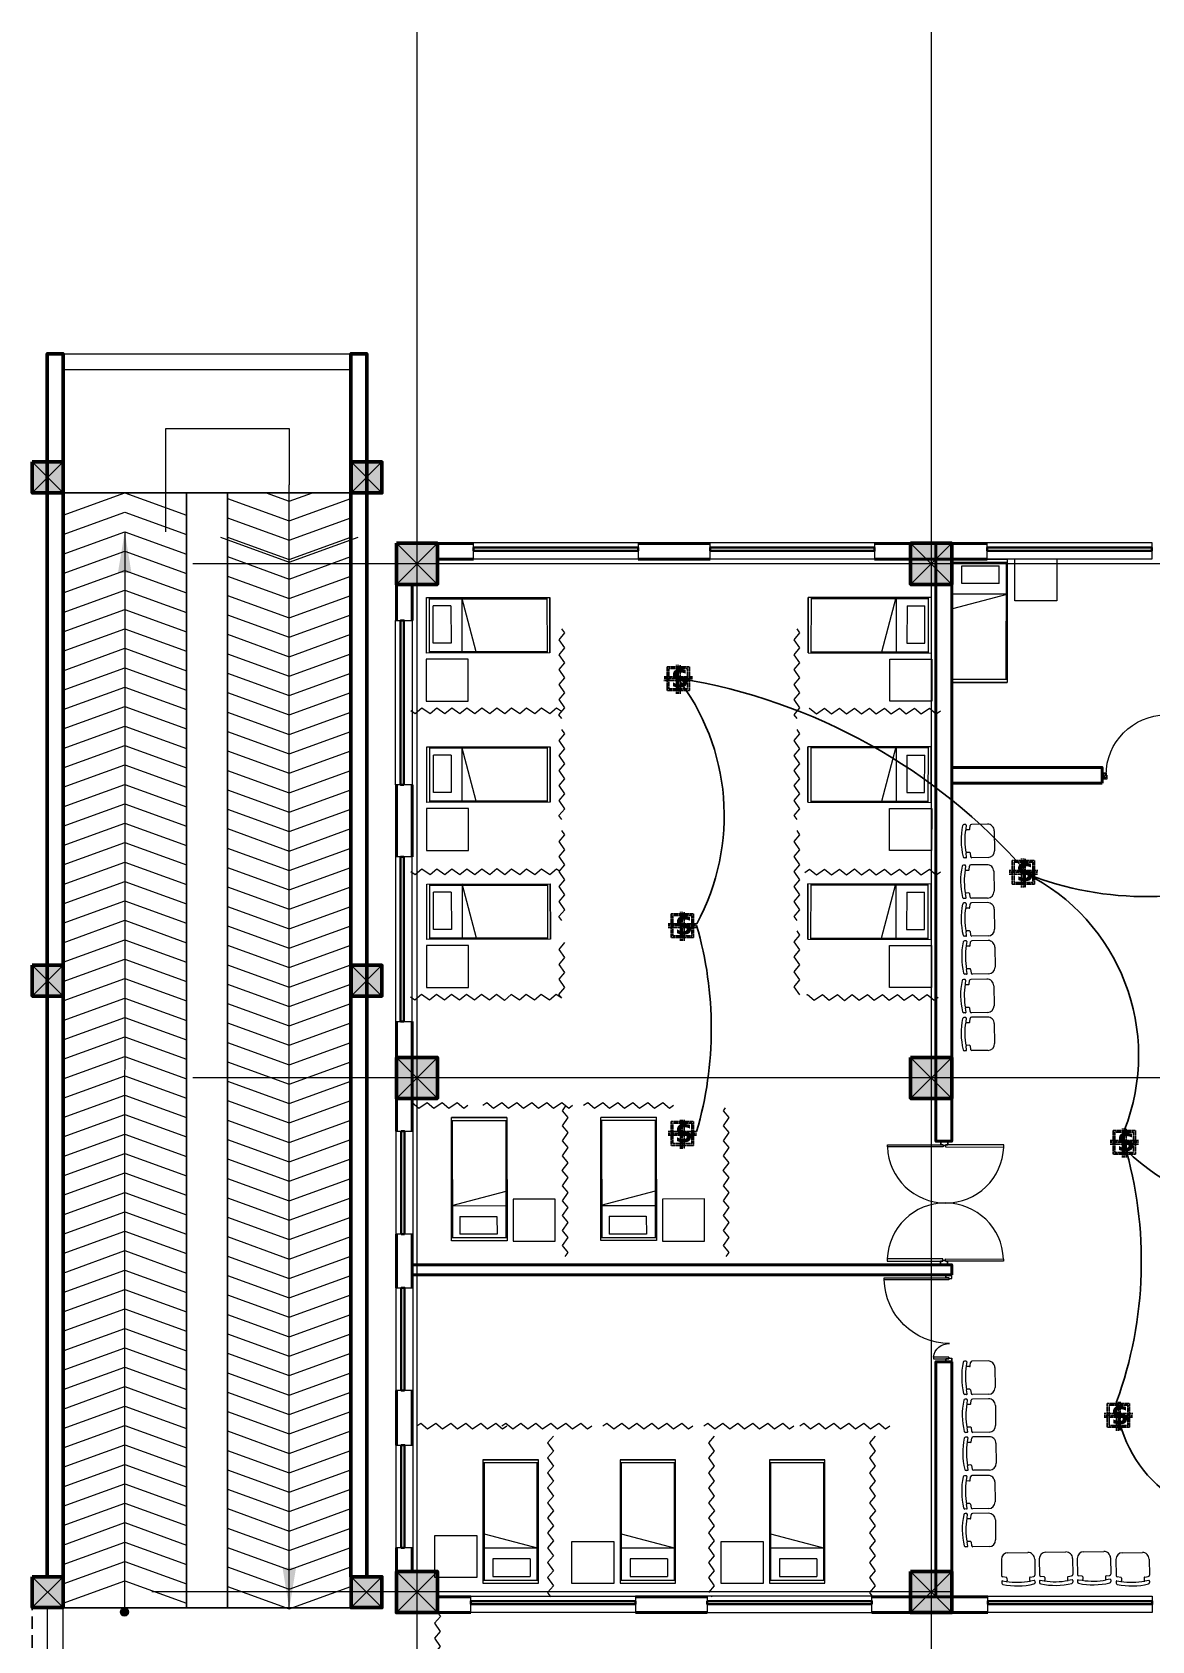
# Model space of a CAD drawing. Header units: millimetres. Extents: x 2399484 to 3337895, y 3598750 to 3969149.
# Drawn here: x 2558058 to 2574388, y 3671304 to 3694774 of the extents above; entities that cross this region are included whole.
import ezdxf

# ---------------------------------------------------------------- set-up
doc = ezdxf.new("R2010")
doc.units = ezdxf.units.MM
doc.header["$MEASUREMENT"] = 0
doc.linetypes.add('CENTER', pattern=[2, 1.25, -0.25, 0.25, -0.25])
doc.linetypes.add('DASHED', pattern=[0.75, 0.5, -0.25])
for name, color, linetype, lineweight in [('centreline', 52, 'CENTER', 5), ('Column-0.5', 14, 'Continuous', 50), ('Dimension- 0.15', 114, 'Continuous', 15), ('door', 41, 'Continuous', 5), ('Door Opening-0.09', 253, 'Continuous', 9), ('Furniture Hospital-0.09', 44, 'Continuous', 9), ('Hatch', 9, 'Continuous', 9), ('hatch-1', 53, 'Continuous', 15), ('hidden lines', 205, 'DASHED', 5), ('Sill Level', 140, 'Continuous', 20), ('stairs', 6, 'Continuous', 25), ('WALL 0.2', 7, 'Continuous', 20), ('wall 0.4', 7, 'Continuous', 40), ('Wall-0.5', 7, 'Continuous', 50), ('WINDOW', 152, 'Continuous', 30), ('Windows Plan', 152, 'Continuous', 35)]:
    doc.layers.add(name, color=color, linetype=linetype, lineweight=lineweight)
doc.layers.add('conduit for speaker', color=100, linetype='Continuous')
doc.layers.add('Speaker', color=200, linetype='CENTER')
doc.styles.add('5P2', font='verdana.ttf', dxfattribs={"height": 500})
doc.styles.get("Standard").update_dxf_attribs({"font": 'arial.ttf'})
doc.linetypes.add('ZIGZAG', pattern='A,0.0001,-0.2,[131,ltypeshp.shx,S=0.2,R=0,X=-0.2,Y=0],-0.4,[131,ltypeshp.shx,S=0.2,R=180,X=0.2,Y=0],-0.2', length=0.8001)
doc.dimstyles.get("Standard").update_dxf_attribs({"dimtxt": 500, "dimasz": 100, "dimexe": 100, "dimexo": 200, "dimgap": 0.09, "dimtad": 0, "dimtoh": 1, "dimdec": 0, "dimzin": 0, "dimdsep": 46, "dimtxsty": 'Standard', "dimblk": 'DOT', "dimcen": 0, "dimclrd": 256, "dimclre": 256, "dimclrt": 256, "dimadec": 0, "dimazin": 0, "dimtfac": 1, "dimtdec": 0, "dimtofl": 0, "dimtmove": 0, "dimatfit": 3, "dimfxl": 1, "dimtolj": 1, "dimtzin": 0, "dimlwd": -1, "dimlwe": -1, "dimarcsym": 1})

# ---------------------------------------------------------------- blocks, each defined once
blk = doc.blocks.new('2ft column')
at = {"layer": 'Hatch', "ltscale": 5}
h = blk.add_hatch(color=256, dxfattribs=at)
h.dxf.hatch_style = 1
h.paths.add_polyline_path([(2207385, 4176559), (2207985, 4176559), (2207985, 4175959), (2207385, 4175959)])
at = {"layer": 'Column-0.5', "ltscale": 5}
blk.add_lwpolyline([(2207385, 4176559), (2207985, 4176559), (2207985, 4175959), (2207385, 4175959)], close=True, dxfattribs=at)
at = {"layer": 'Defpoints', "ltscale": 5}
for points in [[(2207985, 4176559), (2207385, 4175959)], [(2207985, 4175959), (2207385, 4176559)]]:
    blk.add_lwpolyline(points, dxfattribs=at)
blk = doc.blocks.new('_Dot')
at = {"color": 0, "linetype": 'ByBlock', "lineweight": -2}
blk.add_line((-0.5, 0), (-1, 0), dxfattribs=at)
at = {"color": 0, "linetype": 'ByBlock', "lineweight": -3, "const_width": 0.5}
blk.add_lwpolyline([(-0.25, 0, 1), (0.25, 0, 1)], format="xyb", close=True, dxfattribs=at)
blk = doc.blocks.new('d1')
at = {"layer": 'door'}
for p, q in [((2442.75, 10745.72), (2408.32, 10745.72)), ((2442.75, 10746.15), (2408.33, 10746.15)), ((2408.33, 10746.15), (2408.33, 10745.72))]:
    blk.add_line(p, q, dxfattribs=at)
at = {"layer": 'door', "ltscale": 80}
for points in [[(2445, 10779.7), (2445, 10781.99), (2444.56, 10781.99), (2444.56, 10782.43), (2441.8, 10782.43), (2441.8, 10781.99), (2441.36, 10781.99), (2441.36, 10780.14), (2442.75, 10780.14), (2442.75, 10779.7)], [(2445, 10746.15), (2445, 10743.87), (2444.56, 10743.87), (2444.56, 10743.43), (2441.8, 10743.43), (2441.8, 10743.87), (2441.36, 10743.87), (2441.36, 10745.72), (2442.75, 10745.72), (2442.75, 10746.15)]]:
    blk.add_lwpolyline(points, close=True, dxfattribs=at)
at = {"layer": 'Door Opening-0.09', "ltscale": 80}
blk.add_arc((2442.75, 10745.72), 34.42, 90, 179.27403, dxfattribs=at)
at = {"layer": 'hidden lines'}
for centre, radius, start, end in [((2441.64, 10791.37), 9.82, 268.39858, 287.31577), ((2441.38, 10784.76), 4.22, 269.78991, 318.96751), ((2444.33, 10781.34), 2.81, 166.46517, 205.18019), ((2445.01, 10781.68), 2.48, 162.46714, 233.24176), ((2441.57, 10782.05), 3, 308.46813, 358.9527), ((2445.46, 10782.07), 1.81, 168.64751, 255.23191), ((2441.64, 10734.49), 9.82, 72.68423, 91.60142), ((2441.38, 10741.1), 4.22, 41.03249, 90.21009), ((2444.33, 10744.52), 2.81, 154.81981, 193.53483), ((2445.01, 10744.18), 2.48, 126.75824, 197.53286), ((2441.57, 10743.81), 3, 1.0473, 51.53187), ((2445.46, 10743.79), 1.81, 104.76809, 191.35249)]:
    blk.add_arc(centre, radius, start, end, dxfattribs=at)
blk = doc.blocks.new('BED')
at = {"layer": 'Furniture Hospital-0.09'}
for p, q in [((-2.12, 0.475), (-2.12, -0.475)), ((-2.12, -0.475), (-2.12, 0.475)), ((-0.008, 0.475), (-2.12, 0.475)), ((-2.07, 0.475), (-2.07, -0.475)), ((-0.058, 0.455), (-2.07, 0.455)), ((-0.855, -0.455), (-0.61, 0.475)), ((-0.61, 0.475), (-0.61, -0.455)), ((-0.425, 0.336), (-0.426, -0.303)), ((-0.425, 0.336), (-0.121, 0.336)), ((-0.121, -0.303), (-0.121, 0.336)), ((-0.058, -0.475), (-0.058, 0.475)), ((-0.008, -0.475), (-0.008, 0.475)), ((-2.12, -0.475), (-0.008, -0.475)), ((-2.07, -0.455), (-0.058, -0.455)), ((-0.426, -0.303), (-0.121, -0.303))]:
    blk.add_line(p, q, dxfattribs=at)
blk = doc.blocks.new("door 5'")
at = {"layer": 'door', "ltscale": 1000}
for points in [[(2177525, 4317078), (2177525, 4317062), (2177516, 4317062), (2177516, 4317020), (2177473, 4317020), (2177474, 4317105)], [(2177525, 4317062), (2177525, 4317105), (2177474, 4317105), (2177473, 4317020)], [(2177473, 4317020), (2177516, 4317020)], [(2177474, 4317105), (2177516, 4317105)], [(2178697, 4316120), (2178697, 4317060), (2178671, 4317060), (2178671, 4316120), (2178697, 4316120)], [(2178689, 4317076), (2178689, 4317060), (2178697, 4317060), (2178697, 4317018), (2178740, 4317018), (2178740, 4317104)], [(2178689, 4317060), (2178689, 4317104), (2178740, 4317104), (2178740, 4317018)], [(2178740, 4317018), (2178697, 4317018)]]:
    blk.add_lwpolyline(points, dxfattribs=at)
blk.add_lwpolyline([(2177516, 4316839), (2177516, 4317062), (2177543, 4317062), (2177543, 4316839)], close=True, dxfattribs=at)
at = {"layer": 'Door Opening-0.09', "ltscale": 1000}
for centre, radius, start, end in [((2177516, 4317062), 224, 276.6944, 2.344), ((2178697, 4317076), 957, 180.3416, 268.4244)]:
    blk.add_arc(centre, radius, start, end, dxfattribs=at)
at = {"layer": 'WINDOW', "ltscale": 5}
blk.add_line((2177474, 4317104), (2177474, 4317104), dxfattribs=at)
blk = doc.blocks.new('MAIN DOOR')
at = {"layer": 'door', "ltscale": 1000}
for points in [[(2313.47, 188.53), (2347.4, 188.53), (2347.4, 187.28), (2313.47, 187.28)], [(2381.32, 188.53), (2348.88, 188.53), (2348.88, 187.28), (2381.32, 187.28)]]:
    blk.add_lwpolyline(points, close=True, dxfattribs=at)
for points in [[(2346.08, 190.6), (2346.08, 188.53)], [(2348.88, 188.12), (2347.4, 188.12), (2347.4, 188.53), (2346.08, 188.53), (2346.08, 190.6), (2350.2, 190.6)], [(2347.4, 188.12), (2348.88, 188.12), (2348.88, 188.53), (2350.2, 188.53), (2350.2, 190.6), (2346.08, 190.6)], [(2350.2, 190.6), (2350.2, 188.53)], [(2313.41, 120.66), (2347.33, 120.66), (2347.33, 121.91), (2313.41, 121.91), (2313.41, 120.66)], [(2348.82, 121.07), (2347.33, 121.07), (2347.33, 120.66), (2346.01, 120.66), (2346.01, 118.6), (2350.14, 118.6)], [(2347.33, 121.07), (2348.82, 121.07), (2348.82, 120.66), (2350.14, 120.66), (2350.14, 118.6), (2346.01, 118.6)], [(2346.01, 118.6), (2346.01, 120.66)], [(2381.26, 120.66), (2348.82, 120.66), (2348.82, 121.91), (2381.26, 121.91), (2381.26, 120.66)], [(2350.14, 118.6), (2350.14, 120.66)]]:
    blk.add_lwpolyline(points, dxfattribs=at)
at = {"layer": 'Door Opening-0.09', "ltscale": 1000}
for centre, radius, start, end in [((2347.4, 188.53), 33.94, 182.11678, 357.88255), ((2347.33, 120.66), 33.95, 2.11669, 177.88264)]:
    blk.add_arc(centre, radius, start, end, dxfattribs=at)
at = {"layer": 'WINDOW', "ltscale": 5}
blk.add_line((2350.14, 190.6), (2350.14, 190.6), dxfattribs=at)
blk = doc.blocks.new('BCHAIR')
at = {"layer": 'Furniture Hospital-0.09'}
for p, q in [((-0.15, 0), (0.15, 0)), ((-0.25, -0.1), (-0.25, -0.342)), ((0.25, -0.1), (0.25, -0.342)), ((-0.25, -0.431), (-0.25, -0.454)), ((-0.239, -0.421), (-0.181, -0.429)), ((-0.179, -0.369), (-0.232, -0.362)), ((-0.17, -0.379), (-0.17, -0.419)), ((0.17, -0.379), (0.17, -0.419)), ((0.179, -0.369), (0.232, -0.362)), ((0.239, -0.421), (0.181, -0.429)), ((0.25, -0.431), (0.25, -0.454))]:
    blk.add_line(p, q, dxfattribs=at)
for centre, radius, start, end in [((-0.15, -0.1), 0.1, 90, 180), ((0.15, -0.1), 0.1, 360, 90), ((-0.23, -0.342), 0.02, 180, 262.875), ((-0.24, -0.431), 0.01, 82.875, 180), ((-0.23, -0.454), 0.02, 180, 257.4986), ((0, 0.583), 1.083, 257.4986, 282.5014), ((-0.18, -0.419), 0.01, 262.875, 0), ((0, 0.594), 1.039, 259.9886, 280.0345), ((-0.18, -0.379), 0.01, 0, 82.875), ((0.18, -0.379), 0.01, 97.125, 180), ((0.18, -0.419), 0.01, 180, 277.125), ((0.23, -0.342), 0.02, 277.125, 360), ((0.23, -0.454), 0.02, 282.5014, 0), ((0.24, -0.431), 0.01, 0, 97.125)]:
    blk.add_arc(centre, radius, start, end, dxfattribs=at)
blk = doc.blocks.new('w1')
at = {"layer": 'Sill Level'}
blk.add_lwpolyline([(2460641, 3827503), (2460641, 3825103), (2460401, 3825103), (2460401, 3827503)], close=True, dxfattribs=at)
at = {"layer": 'Windows Plan'}
blk.add_lwpolyline([(2460521, 3825103), (2460521, 3827503), (2460473, 3827503), (2460473, 3825103)], close=True, dxfattribs=at)
blk = doc.blocks.new('w2')
at = {"layer": 'Sill Level'}
blk.add_lwpolyline([(2444138, 3818930), (2445638, 3818930), (2445638, 3818690), (2444138, 3818690)], close=True, dxfattribs=at)
at = {"layer": 'Windows Plan'}
blk.add_lwpolyline([(2445638, 3818810), (2444138, 3818810), (2444138, 3818762), (2445638, 3818762)], close=True, dxfattribs=at)
blk = doc.blocks.new('Speaker')
at = {"layer": 'Speaker', "ltscale": 3}
for p, q in [((1442033.3, -1133785.1), (1442033.3, -1133947.9)), ((1442043.3, -1133785.1), (1442043.3, -1133947.9)), ((1442053.3, -1133785.6), (1442053.3, -1133947.9)), ((1441963.2, -1133871.7), (1442122.2, -1133871.7)), ((1441963.9, -1133851.7), (1442123.7, -1133851.7)), ((1441964.3, -1133861.7), (1442123.3, -1133861.7))]:
    blk.add_line(p, q, dxfattribs=at)
for points in [[(1441980.9, -1133794.7), (1442105.8, -1133794.7), (1442105.8, -1133928.6), (1441980.9, -1133928.6)], [(1441990.9, -1133804.7), (1442095.8, -1133804.7), (1442095.8, -1133918.6), (1441990.9, -1133918.6)]]:
    blk.add_lwpolyline(points, close=True, dxfattribs=at)
at = {"layer": 'Speaker', "ltscale": 3, "insert": (1442003.5, -1133810.2), "char_height": 99.941, "width": 119.93, "attachment_point": 1, "style": '5P2'}
blk.add_mtext('{\\fVerdana|b1|i0|c0|p34;S}', dxfattribs=at)
blk = doc.blocks.new('RAMP23')
at = {"layer": 'Dimension- 0.15', "ltscale": 5}
h = blk.add_hatch(dxfattribs=at)
h.set_pattern_fill('ANSI31', color=256, scale=25.555556, angle=90)
h.set_pattern_definition([(135, (1623697.9227, 1877740.101), (-2.258813329, -2.258813329), [])])
h.paths.add_polyline_path([(2418321, 3996255), (2418380, 3996255), (2418380, 3996196, -0.414214)])
h.paths.add_polyline_path([(2418321, 3996255, -0.414214), (2418380, 3996314), (2418380, 3996255)])
h.paths.add_polyline_path([(2418380, 3996255), (2418380, 3996314, -0.414214), (2418439, 3996255)])
h.paths.add_polyline_path([(2418380, 3996196), (2418380, 3996255), (2418439, 3996255, -0.414214)])
blk.add_lwpolyline([(2418984, 4012016), (2418984, 4013523), (2420784, 4013523), (2420784, 4012700)], dxfattribs=at)
blk.add_circle((2418380, 3996255), 59.1, dxfattribs=at)
at = {"layer": 'hatch-1', "color": 4, "lineweight": 0, "ltscale": 5}
for points in [[(2417484, 4012256), (2418384, 4012583), (2419284, 4012256)], [(2420447, 4012583), (2420784, 4012460), (2421122, 4012583)], [(2419884, 4012503), (2420784, 4012177), (2421684, 4012503)], [(2417484, 4011973), (2418384, 4012299), (2419284, 4011973)], [(2419884, 4012220), (2420784, 4011893), (2421684, 4012220)], [(2417484, 4011689), (2418384, 4012016), (2419284, 4011689)], [(2419782, 4011938), (2420784, 4011574), (2421787, 4011938)], [(2419884, 4011936), (2420784, 4011610), (2421684, 4011936)], [(2417484, 4011406), (2418384, 4011732), (2419284, 4011406)], [(2419884, 4011653), (2420784, 4011326), (2421684, 4011653)], [(2417484, 4011122), (2418384, 4011449), (2419284, 4011122)], [(2417484, 4010839), (2418384, 4011165), (2419284, 4010839)], [(2419884, 4011369), (2420784, 4011043), (2421684, 4011369)], [(2419884, 4011086), (2420784, 4010759), (2421684, 4011086)], [(2417484, 4010555), (2418384, 4010882), (2419284, 4010555)], [(2419884, 4010802), (2420784, 4010476), (2421684, 4010802)], [(2417484, 4010272), (2418384, 4010598), (2419284, 4010272)], [(2419884, 4010519), (2420784, 4010192), (2421684, 4010519)], [(2417484, 4009988), (2418384, 4010315), (2419284, 4009988)], [(2419884, 4010235), (2420784, 4009909), (2421684, 4010235)], [(2417484, 4009705), (2418384, 4010031), (2419284, 4009705)], [(2417484, 4009421), (2418384, 4009748), (2419284, 4009421)], [(2419884, 4009952), (2420784, 4009625), (2421684, 4009952)], [(2419884, 4009668), (2420784, 4009342), (2421684, 4009668)], [(2417484, 4009138), (2418384, 4009464), (2419284, 4009138)], [(2419884, 4009385), (2420784, 4009058), (2421684, 4009385)], [(2417484, 4008854), (2418384, 4009181), (2419284, 4008854)], [(2419884, 4009101), (2420784, 4008775), (2421684, 4009101)], [(2417484, 4008571), (2418384, 4008897), (2419284, 4008571)], [(2419884, 4008818), (2420784, 4008491), (2421684, 4008818)], [(2417484, 4008287), (2418384, 4008614), (2419284, 4008287)], [(2419884, 4008534), (2420784, 4008208), (2421684, 4008534)], [(2417484, 4008004), (2418384, 4008330), (2419284, 4008004)], [(2419884, 4008251), (2420784, 4007924), (2421684, 4008251)], [(2417484, 4007721), (2418384, 4008047), (2419284, 4007721)], [(2419884, 4007967), (2420784, 4007641), (2421684, 4007967)], [(2417484, 4007437), (2418384, 4007763), (2419284, 4007437)], [(2419884, 4007684), (2420784, 4007357), (2421684, 4007684)], [(2417484, 4007154), (2418384, 4007480), (2419284, 4007154)], [(2419884, 4007400), (2420784, 4007074), (2421684, 4007400)], [(2417484, 4006870), (2418384, 4007196), (2419284, 4006870)], [(2419884, 4007117), (2420784, 4006791), (2421684, 4007117)], [(2417484, 4006587), (2418384, 4006913), (2419284, 4006587)], [(2419884, 4006833), (2420784, 4006507), (2421684, 4006833)], [(2417484, 4006303), (2418384, 4006629), (2419284, 4006303)], [(2419884, 4006550), (2420784, 4006224), (2421684, 4006550)], [(2417484, 4006020), (2418384, 4006346), (2419284, 4006020)], [(2419884, 4006266), (2420784, 4005940), (2421684, 4006266)], [(2417484, 4005736), (2418384, 4006062), (2419284, 4005736)], [(2417484, 4005453), (2418384, 4005779), (2419284, 4005453)], [(2419884, 4005983), (2420784, 4005657), (2421684, 4005983)], [(2419884, 4005699), (2420784, 4005373), (2421684, 4005699)], [(2417484, 4005169), (2418384, 4005495), (2419284, 4005169)], [(2419884, 4005416), (2420784, 4005090), (2421684, 4005416)], [(2417484, 4004886), (2418384, 4005212), (2419284, 4004886)], [(2419884, 4005132), (2420784, 4004806), (2421684, 4005132)], [(2417484, 4004602), (2418384, 4004928), (2419284, 4004602)], [(2419884, 4004849), (2420784, 4004523), (2421684, 4004849)], [(2417484, 4004319), (2418384, 4004645), (2419284, 4004319)], [(2417484, 4004035), (2418384, 4004361), (2419284, 4004035)], [(2419884, 4004565), (2420784, 4004239), (2421684, 4004565)], [(2419884, 4004282), (2420784, 4003956), (2421684, 4004282)], [(2417484, 4003752), (2418384, 4004078), (2419284, 4003752)], [(2417484, 4003752), (2418384, 4004078), (2419284, 4003752)], [(2419884, 4003998), (2420784, 4003672), (2421684, 4003998)], [(2417484, 4003468), (2418384, 4003794), (2419284, 4003468)], [(2419884, 4003715), (2420784, 4003389), (2421684, 4003715)], [(2417484, 4003185), (2418384, 4003511), (2419284, 4003185)], [(2419884, 4003431), (2420784, 4003105), (2421684, 4003431)], [(2417484, 4002901), (2418384, 4003228), (2419284, 4002901)], [(2417484, 4002618), (2418384, 4002944), (2419284, 4002618)], [(2419884, 4003148), (2420784, 4002822), (2421684, 4003148)], [(2419884, 4002864), (2420784, 4002538), (2421684, 4002864)], [(2417484, 4002334), (2418384, 4002661), (2419284, 4002334)], [(2419884, 4002581), (2420784, 4002255), (2421684, 4002581)], [(2417484, 4002051), (2418384, 4002377), (2419284, 4002051)], [(2419884, 4002298), (2420784, 4001971), (2421684, 4002298)], [(2417484, 4001767), (2418384, 4002094), (2419284, 4001767)], [(2419884, 4002014), (2420784, 4001688), (2421684, 4002014)], [(2417484, 4001484), (2418384, 4001810), (2419284, 4001484)], [(2419884, 4001731), (2420784, 4001404), (2421684, 4001731)], [(2417484, 4001200), (2418384, 4001527), (2419284, 4001200)], [(2419884, 4001447), (2420784, 4001121), (2421684, 4001447)], [(2417484, 4000917), (2418384, 4001243), (2419284, 4000917)], [(2419884, 4001164), (2420784, 4000837), (2421684, 4001164)], [(2417484, 4000633), (2418384, 4000960), (2419284, 4000633)], [(2419884, 4000880), (2420784, 4000554), (2421684, 4000880)], [(2417484, 4000350), (2418384, 4000676), (2419284, 4000350)], [(2419884, 4000597), (2420784, 4000270), (2421684, 4000597)], [(2417484, 4000066), (2418384, 4000393), (2419284, 4000066)], [(2419884, 4000313), (2420784, 3999987), (2421684, 4000313)], [(2417484, 3999783), (2418384, 4000109), (2419284, 3999783)], [(2419884, 4000030), (2420784, 3999703), (2421684, 4000030)], [(2417484, 3999499), (2418384, 3999826), (2419284, 3999499)], [(2419884, 3999746), (2420784, 3999420), (2421684, 3999746)], [(2417484, 3999216), (2418384, 3999542), (2419284, 3999216)], [(2419884, 3999463), (2420784, 3999136), (2421684, 3999463)], [(2417484, 3998932), (2418384, 3999259), (2419284, 3998932)], [(2417484, 3998649), (2418384, 3998975), (2419284, 3998649)], [(2419884, 3999179), (2420784, 3998853), (2421684, 3999179)], [(2419884, 3998896), (2420784, 3998569), (2421684, 3998896)], [(2417484, 3998365), (2418384, 3998692), (2419284, 3998365)], [(2419884, 3998612), (2420784, 3998286), (2421684, 3998612)], [(2417484, 3998082), (2418384, 3998408), (2419284, 3998082)], [(2419884, 3998329), (2420784, 3998002), (2421684, 3998329)], [(2417484, 3997798), (2418384, 3998125), (2419284, 3997798)], [(2419884, 3998045), (2420784, 3997719), (2421684, 3998045)], [(2417484, 3997515), (2418384, 3997841), (2419284, 3997515)], [(2417484, 3997231), (2418384, 3997558), (2419284, 3997231)], [(2419884, 3997762), (2420784, 3997435), (2421684, 3997762)], [(2419884, 3997478), (2420784, 3997152), (2421684, 3997478)], [(2417484, 3996948), (2418384, 3997274), (2419284, 3996948)], [(2419884, 3997195), (2420784, 3996868), (2421684, 3997195)], [(2417484, 3996664), (2418384, 3996991), (2419284, 3996664)], [(2419884, 3996911), (2420784, 3996585), (2421684, 3996911)], [(2417484, 3996381), (2418384, 3996707), (2419284, 3996381)], [(2417484, 3996381), (2418384, 3996707), (2419284, 3996381)], [(2419884, 3996628), (2420784, 3996301), (2421684, 3996628)]]:
    blk.add_lwpolyline(points, dxfattribs=at)
at = {"layer": 'stairs', "ltscale": 5}
for points in [[(2417484, 4012583), (2421684, 4012583)], [(2419284, 3996313), (2419284, 4012583)], [(2419884, 3996313), (2419884, 4012583)], [(2417484, 3996313), (2421684, 3996313)]]:
    blk.add_lwpolyline(points, dxfattribs=at)
at = {"layer": 'WALL 0.2', "ltscale": 5}
for points in [[(2417484, 4014613), (2421684, 4014613)], [(2417484, 4014383), (2421684, 4014383)]]:
    blk.add_lwpolyline(points, dxfattribs=at)
at = {"layer": 'Wall-0.5', "ltscale": 5}
for points in [[(2417254, 3996768), (2417484, 3996768), (2417484, 4014613), (2417254, 4014613)], [(2421684, 3996768), (2421914, 3996768), (2421914, 4014613), (2421684, 4014613)]]:
    blk.add_lwpolyline(points, close=True, dxfattribs=at)
at = {"layer": 'Hatch', "xscale": 0.75, "yscale": 0.75, "zscale": 0.75}
for p in [(761496, 880614), (766146, 880614), (761496, 873271), (766146, 873271), (761496, 864349), (766146, 864349)]:
    blk.add_blockref('2ft column', p, dxfattribs=at)
at = {"layer": 'Dimension- 0.15', "ltscale": 5}
for points, override in [([(2420784, 3996301), (2420784, 4012700)], {"dimasz": 600, "dimfxl": 500, "dimfxlon": 1}), ([(2418384, 4012016), (2418380, 3996313)], {"dimasz": 600, "dimgap": 0.09, "dimtad": 0, "dimfxl": 500, "dimfxlon": 1})]:
    blk.add_leader(points, dimstyle='Standard', override=override, dxfattribs=at)

msp = doc.modelspace()

# ---------------------------------------------------------------- linework, layer by layer
at = {"layer": 'centreline', "ltscale": 5}
for p, q in [((2563668.8, 3694774.4), (2563668.8, 3663428.6)), ((2563668.8, 3694774.4), (2563668.8, 3663428.6)), ((2571168.8, 3694774.4), (2571168.8, 3663428.6)), ((2571168.8, 3694774.4), (2571168.8, 3663428.6)), ((2604746, 3687016.3), (2560402.6, 3687016.3)), ((2604746, 3687016.3), (2560402.6, 3687016.3)), ((2604746, 3679516.3), (2560402.6, 3679516.3)), ((2604746, 3679516.3), (2560402.6, 3679516.3)), ((2565583, 3672016.3), (2559802.6, 3672016.3)), ((2570278.9, 3672016.3), (2559802.6, 3672016.3)), ((2565583, 3672016.3), (2560402.6, 3672016.3)), ((2565583, 3672016.3), (2560402.6, 3672016.3)), ((2571468.8, 3672016.3), (2570278.9, 3672016.3)), ((2571468.8, 3672016.3), (2570278.9, 3672016.3)), ((2571468.8, 3672016.3), (2570278.9, 3672016.3)), ((2571468.8, 3672016.3), (2570278.9, 3672016.3))]:
    msp.add_line(p, q, dxfattribs=at)
at = {"layer": 'conduit for speaker', "ltscale": 5}
for centre, radius, start, end in [((2564854.1, 3683342.3), 3297, 331.41252, 37.92183), ((2566142.8, 3676965.2), 8487.7, 41.08191, 80.75177), ((2571226.8, 3679843), 2967.4, 338.42162, 63.72036), ((2574317.6, 3686983.4), 4821.8, 248.70414, 292.13094), ((2562567.7, 3680235.8), 5395, 343.82488, 16.17512), ((2568232.3, 3676841.9), 6002.6, 340.02951, 16.54821), ((2576248.4, 3680794.4), 3231.6, 226.21218, 265.28849), ((2575724.9, 3674957.2), 1866.3, 192.07914, 286.2469)]:
    msp.add_arc(centre, radius, start, end, dxfattribs=at)
at = {"layer": 'Furniture Hospital-0.09'}
for points in [[(2572388.6, 3687091.7), (2573002, 3687091.7), (2573002, 3686478.4), (2572388.6, 3686478.4)], [(2564418.1, 3685013.3), (2564417.3, 3685626.7), (2563804, 3685625.9), (2563804.8, 3685012.6)], [(2570565.4, 3685013.3), (2570566.1, 3685626.7), (2571179.5, 3685625.9), (2571178.7, 3685012.6)], [(2564420.8, 3682835.3), (2564420.1, 3683448.7), (2563806.7, 3683447.9), (2563807.5, 3682834.6)], [(2570562.6, 3682835.3), (2570563.4, 3683448.7), (2571176.7, 3683447.9), (2571176, 3682834.6)], [(2564423.3, 3680835.3), (2564422.6, 3681448.7), (2563809.2, 3681447.9), (2563810, 3680834.6)], [(2570560.1, 3680835.3), (2570560.9, 3681448.7), (2571174.2, 3681447.9), (2571173.4, 3680834.6)], [(2565685.1, 3677747.8), (2565071.8, 3677747.1), (2565072.5, 3677133.7), (2565685.9, 3677134.5)], [(2567863.1, 3677750.6), (2567249.8, 3677749.8), (2567250.5, 3677136.5), (2567863.9, 3677137.2)], [(2563929.7, 3672840.4), (2564543, 3672840.4), (2564543, 3672227), (2563929.7, 3672227)], [(2565929.7, 3672751.5), (2566543, 3672751.5), (2566543, 3672138.2), (2565929.7, 3672138.2)], [(2568107.7, 3672751.5), (2568721, 3672751.5), (2568721, 3672138.2), (2568107.7, 3672138.2)]]:
    msp.add_lwpolyline(points, close=True, dxfattribs=at)
at = {"layer": 'stairs', "linetype": 'DASHED', "ltscale": 366}
msp.add_lwpolyline([(2602218.8, 3660716.3), (2602218.8, 3659816.3), (2594107.5, 3659816.3), (2593207.5, 3659816.3), (2593207.5, 3668457.1), (2558057.6, 3668457.1), (2558057.6, 3671787.9)], dxfattribs=at)
at = {"layer": 'WALL 0.2', "ltscale": 5}
for p, q in [((2558274, 3671793), (2558274, 3668851.4)), ((2558504, 3671793), (2558504, 3668851.4))]:
    msp.add_line(p, q, dxfattribs=at)
at = {"layer": 'wall 0.4', "ltscale": 5}
for p, q in [((2563968.8, 3687316.3), (2564493.8, 3687316.3)), ((2566893.8, 3687316.3), (2567943.8, 3687316.3)), ((2570343.8, 3687316.3), (2571987.6, 3687316.3)), ((2563968.8, 3687086.3), (2564493.8, 3687086.3)), ((2566893.8, 3687086.3), (2567943.8, 3687086.3)), ((2570343.8, 3687086.3), (2571987.6, 3687086.3)), ((2563368.8, 3686716.3), (2563368.8, 3686191.3)), ((2563368.8, 3686716.3), (2563368.8, 3686191.3)), ((2563598.8, 3686716.3), (2563598.8, 3686191.3)), ((2563598.8, 3686716.3), (2563598.8, 3686191.3)), ((2563368.8, 3683791.3), (2563368.8, 3682741.3)), ((2563368.8, 3683791.3), (2563368.8, 3682741.3)), ((2563598.8, 3683791.3), (2563598.8, 3682741.3)), ((2563598.8, 3683791.3), (2563598.8, 3682741.3)), ((2573662.2, 3683816.3), (2571468.8, 3683816.3)), ((2563368.8, 3680341.3), (2563368.8, 3678882.2)), ((2563368.8, 3680341.3), (2563368.8, 3678738.5)), ((2563598.8, 3680341.3), (2563598.8, 3678882.2)), ((2563598.8, 3680341.3), (2563598.8, 3678738.5)), ((2563368.8, 3677238.5), (2563368.8, 3676455.2)), ((2563598.8, 3677238.5), (2563598.8, 3676455.2)), ((2563368.8, 3674955.2), (2563368.8, 3674160.7)), ((2563598.8, 3674955.2), (2563598.8, 3674160.7)), ((2563368.8, 3672660.7), (2563368.8, 3672316.3)), ((2563598.8, 3672660.7), (2563598.8, 3672316.3)), ((2563968.8, 3671946.3), (2564454.7, 3671946.3)), ((2566854.7, 3671946.3), (2567904.7, 3671946.3)), ((2570304.7, 3671946.3), (2571993.8, 3671946.3)), ((2563968.8, 3671716.3), (2564454.7, 3671716.3)), ((2566854.7, 3671716.3), (2567904.7, 3671716.3)), ((2570304.7, 3671716.3), (2571993.8, 3671716.3))]:
    msp.add_line(p, q, dxfattribs=at)
for points in [[(2571468.8, 3687016.3), (2571468.8, 3678591.8), (2571238.8, 3678591.8), (2571238.8, 3687316.3)], [(2573662.2, 3683816), (2573662.2, 3684046.3), (2571468.8, 3684046.3)], [(2563585.5, 3676791.8), (2571468.8, 3676791.8), (2571468.8, 3676641.8)], [(2563585.5, 3676641.8), (2571468.8, 3676641.8)], [(2571238.8, 3671946.3), (2571238.8, 3675375.3), (2571471.8, 3675375.3)], [(2571468.8, 3675375.3), (2571468.8, 3671946.3)]]:
    msp.add_lwpolyline(points, dxfattribs=at)
at = {"layer": 'WINDOW', "linetype": 'ZIGZAG', "lineweight": 20, "ltscale": 0.5}
for points in [[(2565783.2, 3684760.1), (2565740.8, 3684815.9), (2565825.8, 3684916.9), (2565742.8, 3685036.7), (2565825.8, 3685135.3), (2565742.8, 3685255.1), (2565825.8, 3685353.7), (2565742.8, 3685473.5), (2565825.8, 3685572.1), (2565742.8, 3685691.9), (2565825.8, 3685790.5), (2565742.8, 3685910.3), (2565825.8, 3686008.9), (2565783.2, 3686070.4)], [(2569213, 3684760.1), (2569170.6, 3684815.9), (2569255.6, 3684916.9), (2569172.7, 3685036.7), (2569255.6, 3685135.3), (2569172.7, 3685255.1), (2569255.6, 3685353.7), (2569172.7, 3685473.5), (2569255.6, 3685572.1), (2569172.7, 3685691.9), (2569255.6, 3685790.5), (2569172.7, 3685910.3), (2569255.6, 3686008.9), (2569213, 3686070.4)], [(2565778.7, 3684861.1), (2565705.8, 3684911.6), (2565607.2, 3684828.6), (2565487.4, 3684911.6), (2565388.8, 3684828.6), (2565269, 3684911.6), (2565170.4, 3684828.6), (2565050.6, 3684911.6), (2564949.5, 3684826.5), (2564834.7, 3684913.6), (2564733.7, 3684828.6), (2564613.9, 3684911.6), (2564515.3, 3684828.6), (2564395.5, 3684911.6), (2564296.9, 3684828.6), (2564177.1, 3684911.6), (2564078.5, 3684828.6), (2563958.7, 3684911.6), (2563860.1, 3684828.6), (2563740.3, 3684911.6), (2563641.8, 3684828.6), (2563580.3, 3684871.2)], [(2569388.8, 3684905.8), (2569397.2, 3684911.6), (2569495.8, 3684828.6), (2569615.6, 3684911.6), (2569714.2, 3684828.6), (2569834, 3684911.6), (2569935.1, 3684826.5), (2570049.9, 3684913.6), (2570150.9, 3684828.6), (2570270.7, 3684911.6), (2570369.3, 3684828.6), (2570489.1, 3684911.6), (2570587.7, 3684828.6), (2570707.5, 3684911.6), (2570806.1, 3684828.6), (2570925.9, 3684911.6), (2571024.5, 3684828.6), (2571144.3, 3684911.6), (2571242.9, 3684828.6), (2571304.4, 3684871.2)], [(2565783.2, 3683287.6), (2565740.8, 3683343.4), (2565825.8, 3683444.4), (2565742.8, 3683564.2), (2565825.8, 3683662.8), (2565742.8, 3683782.6), (2565825.8, 3683881.2), (2565742.8, 3684001), (2565825.8, 3684099.6), (2565742.8, 3684219.4), (2565825.8, 3684318), (2565742.8, 3684437.8), (2565825.8, 3684536.4), (2565783.2, 3684597.9)], [(2569213, 3683287.6), (2569170.6, 3683343.4), (2569255.6, 3683444.4), (2569172.7, 3683564.2), (2569255.6, 3683662.8), (2569172.7, 3683782.6), (2569255.6, 3683881.2), (2569172.7, 3684001), (2569255.6, 3684099.6), (2569172.7, 3684219.4), (2569255.6, 3684318), (2569172.7, 3684437.8), (2569255.6, 3684536.4), (2569213, 3684597.9)], [(2565783.2, 3681814.1), (2565740.8, 3681869.9), (2565825.8, 3681970.9), (2565742.8, 3682090.7), (2565825.8, 3682189.3), (2565742.8, 3682309.1), (2565825.8, 3682407.7), (2565742.8, 3682527.5), (2565825.8, 3682626.1), (2565742.8, 3682745.9), (2565825.8, 3682844.5), (2565742.8, 3682964.3), (2565825.8, 3683062.9), (2565783.2, 3683124.4)], [(2569213, 3681814.1), (2569170.6, 3681869.9), (2569255.6, 3681970.9), (2569172.7, 3682090.7), (2569255.6, 3682189.3), (2569172.7, 3682309.1), (2569255.6, 3682407.7), (2569172.7, 3682527.5), (2569255.6, 3682626.1), (2569172.7, 3682745.9), (2569255.6, 3682844.5), (2569172.7, 3682964.3), (2569255.6, 3683062.9), (2569213, 3683124.4)], [(2565748.4, 3682534.1), (2565705.8, 3682563.6), (2565607.2, 3682480.7), (2565487.4, 3682563.6), (2565388.8, 3682480.7), (2565269, 3682563.6), (2565170.4, 3682480.7), (2565050.6, 3682563.6), (2564949.5, 3682478.5), (2564834.7, 3682565.7), (2564733.7, 3682480.7), (2564613.9, 3682563.6), (2564515.3, 3682480.7), (2564395.5, 3682563.6), (2564296.9, 3682480.7), (2564177.1, 3682563.6), (2564078.5, 3682480.7), (2563958.7, 3682563.6), (2563860.1, 3682480.7), (2563740.3, 3682563.6), (2563641.8, 3682480.7), (2563580.3, 3682523.2)], [(2569324.9, 3682513.6), (2569397.2, 3682563.6), (2569495.8, 3682480.7), (2569615.6, 3682563.6), (2569714.2, 3682480.7), (2569834, 3682563.6), (2569935.1, 3682478.5), (2570049.9, 3682565.7), (2570150.9, 3682480.7), (2570270.7, 3682563.6), (2570369.3, 3682480.7), (2570489.1, 3682563.6), (2570587.7, 3682480.7), (2570707.5, 3682563.6), (2570806.1, 3682480.7), (2570925.9, 3682563.6), (2571024.5, 3682480.7), (2571144.3, 3682563.6), (2571242.9, 3682480.7), (2571304.4, 3682523.2)], [(2569255.6, 3680728), (2569172.7, 3680847.8), (2569255.6, 3680946.4), (2569172.7, 3681066.2), (2569255.6, 3681164.8), (2569172.7, 3681284.6), (2569255.6, 3681383.1), (2569172.7, 3681503), (2569255.6, 3681601.5), (2569213, 3681663)], [(2565783.2, 3680678.7), (2565740.8, 3680734.6), (2565825.8, 3680835.6), (2565742.8, 3680955.4), (2565825.8, 3681054), (2565742.8, 3681173.8), (2565825.8, 3681272.3), (2565742.8, 3681392.2), (2565825.8, 3681490.7)], [(2565773.5, 3680683.1), (2565700.5, 3680733.6), (2565602, 3680650.6), (2565482.2, 3680733.6), (2565383.6, 3680650.6), (2565263.8, 3680733.6), (2565165.2, 3680650.6), (2565045.4, 3680733.6), (2564944.3, 3680648.5), (2564829.4, 3680735.6), (2564728.4, 3680650.6), (2564608.6, 3680733.6), (2564510, 3680650.6), (2564390.2, 3680733.6), (2564291.7, 3680650.6), (2564171.9, 3680733.6), (2564073.3, 3680650.6), (2563953.5, 3680733.6), (2563854.9, 3680650.6), (2563735.1, 3680733.6), (2563636.5, 3680650.6), (2563575, 3680693.2)], [(2569357.8, 3680727.8), (2569366.2, 3680733.6), (2569464.8, 3680650.6), (2569584.6, 3680733.6), (2569683.2, 3680650.6), (2569803, 3680733.6), (2569904.1, 3680648.5), (2570019, 3680735.6), (2570120, 3680650.6), (2570239.8, 3680733.6), (2570338.4, 3680650.6), (2570458.2, 3680733.6), (2570556.7, 3680650.6), (2570676.5, 3680733.6), (2570775.1, 3680650.6), (2570894.9, 3680733.6), (2570993.5, 3680650.6), (2571113.3, 3680733.6), (2571211.9, 3680650.6), (2571273.4, 3680693.2)], [(2564410.9, 3679112.9), (2564355, 3679070.5), (2564254, 3679155.5), (2564134.2, 3679072.5), (2564035.6, 3679155.5), (2563915.8, 3679072.5), (2563817.2, 3679155.5), (2563697.4, 3679072.5), (2563598.8, 3679155.5)], [(2565938.4, 3679112.9), (2565882.5, 3679070.5), (2565781.5, 3679155.5), (2565661.7, 3679072.5), (2565563.1, 3679155.5), (2565443.3, 3679072.5), (2565344.7, 3679155.5), (2565224.9, 3679072.5), (2565126.3, 3679155.5), (2565006.5, 3679072.5), (2564907.9, 3679155.5), (2564788.1, 3679072.5), (2564689.6, 3679155.5), (2564628.1, 3679112.9)], [(2565837.4, 3679108.5), (2565786.8, 3679035.6), (2565869.8, 3678937), (2565786.8, 3678817.2), (2565869.8, 3678718.6), (2565786.8, 3678598.8), (2565869.8, 3678500.2), (2565786.8, 3678380.4), (2565872, 3678279.3), (2565784.8, 3678164.4), (2565869.8, 3678063.4), (2565786.8, 3677943.6), (2565869.8, 3677845), (2565786.8, 3677725.2), (2565869.8, 3677626.7), (2565786.8, 3677506.9), (2565869.8, 3677408.3), (2565786.8, 3677288.5), (2565869.8, 3677189.9), (2565786.8, 3677070.1), (2565869.8, 3676971.5), (2565827.2, 3676910)], [(2567410.9, 3679112.9), (2567355, 3679070.5), (2567254, 3679155.5), (2567134.2, 3679072.5), (2567035.6, 3679155.5), (2566915.8, 3679072.5), (2566817.2, 3679155.5), (2566697.4, 3679072.5), (2566598.8, 3679155.5), (2566479, 3679072.5), (2566380.4, 3679155.5), (2566260.6, 3679072.5), (2566162.1, 3679155.5), (2566100.6, 3679112.9)], [(2568164.3, 3679078.1), (2568134.8, 3679035.6), (2568217.8, 3678937), (2568134.8, 3678817.2), (2568217.8, 3678718.6), (2568134.8, 3678598.8), (2568217.8, 3678500.2), (2568134.8, 3678380.4), (2568219.9, 3678279.3), (2568132.8, 3678164.4), (2568217.8, 3678063.4), (2568134.8, 3677943.6), (2568217.8, 3677845), (2568134.8, 3677725.2), (2568217.8, 3677626.7), (2568134.8, 3677506.9), (2568217.8, 3677408.3), (2568134.8, 3677288.5), (2568217.8, 3677189.9), (2568134.8, 3677070.1), (2568217.8, 3676971.5), (2568175.2, 3676910)], [(2563668.1, 3674438.1), (2563724, 3674480.5), (2563825, 3674395.5), (2563944.8, 3674478.4), (2564043.3, 3674395.5), (2564163.1, 3674478.4), (2564261.7, 3674395.5), (2564381.5, 3674478.4), (2564480.1, 3674395.5), (2564599.9, 3674478.4), (2564698.5, 3674395.5), (2564818.3, 3674478.4), (2564916.9, 3674395.5), (2564978.4, 3674438.1)], [(2564909.2, 3674438.2), (2564965.1, 3674480.6), (2565066.1, 3674395.6), (2565185.9, 3674478.6), (2565284.5, 3674395.6), (2565404.3, 3674478.6), (2565502.9, 3674395.6), (2565622.7, 3674478.6), (2565721.3, 3674395.6), (2565841.1, 3674478.6), (2565939.6, 3674395.6), (2566059.4, 3674478.6), (2566158, 3674395.6), (2566219.5, 3674438.2)], [(2566382.7, 3674438.2), (2566438.6, 3674480.6), (2566539.6, 3674395.6), (2566659.4, 3674478.6), (2566758, 3674395.6), (2566877.8, 3674478.6), (2566976.4, 3674395.6), (2567096.2, 3674478.6), (2567194.8, 3674395.6), (2567314.6, 3674478.6), (2567413.1, 3674395.6), (2567532.9, 3674478.6), (2567631.5, 3674395.6), (2567693, 3674438.2)], [(2567855.2, 3674438.2), (2567911.1, 3674480.6), (2568012.1, 3674395.6), (2568131.9, 3674478.6), (2568230.5, 3674395.6), (2568350.3, 3674478.6), (2568448.9, 3674395.6), (2568568.7, 3674478.6), (2568667.3, 3674395.6), (2568787.1, 3674478.6), (2568885.6, 3674395.6), (2569005.4, 3674478.6), (2569104, 3674395.6), (2569165.5, 3674438.2)], [(2569254.7, 3674438.2), (2569310.6, 3674480.6), (2569411.6, 3674395.6), (2569531.4, 3674478.6), (2569630, 3674395.6), (2569749.8, 3674478.6), (2569848.4, 3674395.6), (2569968.2, 3674478.6), (2570066.8, 3674395.6), (2570186.6, 3674478.6), (2570285.1, 3674395.6), (2570404.9, 3674478.6), (2570503.5, 3674395.6), (2570565, 3674438.2)], [(2565658.8, 3674290.2), (2565575.8, 3674191.6), (2565658.8, 3674071.8), (2565575.8, 3673973.2), (2565658.8, 3673853.4), (2565575.8, 3673754.8), (2565658.8, 3673635), (2565575.8, 3673536.5), (2565658.8, 3673416.7), (2565573.7, 3673315.5), (2565660.8, 3673200.7), (2565575.8, 3673099.7), (2565658.8, 3672979.9), (2565575.8, 3672881.3), (2565658.8, 3672761.5), (2565575.8, 3672662.9), (2565658.8, 3672543.1), (2565575.8, 3672444.5), (2565658.8, 3672324.7), (2565575.8, 3672226.1), (2565658.8, 3672106.3), (2565575.8, 3672007.8), (2565618.4, 3671946.3)], [(2568006.7, 3674290.2), (2567923.8, 3674191.6), (2568006.7, 3674071.8), (2567923.8, 3673973.2), (2568006.7, 3673853.4), (2567923.8, 3673754.8), (2568006.7, 3673635), (2567923.8, 3673536.5), (2568006.7, 3673416.7), (2567921.6, 3673315.5), (2568008.8, 3673200.7), (2567923.8, 3673099.7), (2568006.7, 3672979.9), (2567923.8, 3672881.3), (2568006.7, 3672761.5), (2567923.8, 3672662.9), (2568006.7, 3672543.1), (2567923.8, 3672444.5), (2568006.7, 3672324.7), (2567923.8, 3672226.1), (2568006.7, 3672106.3), (2567923.8, 3672007.8)], [(2570354.7, 3674290.2), (2570271.7, 3674191.6), (2570354.7, 3674071.8), (2570271.7, 3673973.2), (2570354.7, 3673853.4), (2570271.7, 3673754.8), (2570354.7, 3673635), (2570271.7, 3673536.5), (2570354.7, 3673416.7), (2570269.6, 3673315.5), (2570356.7, 3673200.7), (2570271.7, 3673099.7), (2570354.7, 3672979.9), (2570271.7, 3672881.3), (2570354.7, 3672761.5), (2570271.7, 3672662.9), (2570354.7, 3672543.1), (2570271.7, 3672444.5), (2570354.7, 3672324.7), (2570271.7, 3672226.1), (2570354.7, 3672106.3), (2570271.7, 3672007.8), (2570314.3, 3671946.3)], [(2567959.4, 3671956.3), (2567966.4, 3671946.3)], [(2563968.8, 3671716.3), (2564011.2, 3671660.4), (2563926.2, 3671559.4), (2564009.2, 3671439.6), (2563926.2, 3671341), (2564009.2, 3671221.2), (2563926.2, 3671122.6), (2564009.2, 3671002.8), (2563926.2, 3670904.2), (2564009.2, 3670784.4), (2563926.2, 3670685.8), (2564009.2, 3670566), (2563926.2, 3670467.5), (2563968.8, 3670406)]]:
    msp.add_lwpolyline(points, dxfattribs=at)

# ---------------------------------------------------------------- block references
at = {"layer": 'door', "xscale": -1, "rotation": 270}
msp.add_blockref("door 5'", (-1745635, 1497901.6), dxfattribs=at)
at = {"layer": 'Door Opening-0.09'}
for name, p, xscale, yscale, zscale, rotation in [('d1', (2850171.1, 3746406.6), -25.64102998076803, 25.64102998076803, 25.64102998076803, 89.96666488534903), ('MAIN DOOR', (2630065.5, 3681504.6), 25.0000182071143, 25.0000182071143, 25.0000182071143, 179.9491575826777)]:
    msp.add_blockref(name, p, dxfattribs=dict(at, xscale=xscale, yscale=yscale, zscale=zscale, rotation=rotation))
at = {"layer": 'Furniture Hospital-0.09', "zscale": 851.8518518849082}
for p, xscale, yscale, rotation in [((2571873.5, 3687092.9), -851.8518518849082, 851.8518518849081, 269.9280295148752), ((2563803.4, 3686119.1), -851.8518518849081, 851.8518518849083, 0.07196910721486205), ((2571180.1, 3686119.1), 851.8518518849082, 851.8518518849082, 359.9280295146831), ((2563806.1, 3683941.1), -851.8518518849081, 851.8518518849083, 0.07196910721486205), ((2571177.3, 3683941.1), 851.8518518849082, 851.8518518849082, 359.9280295146831), ((2563808.6, 3681941.1), -851.8518518849081, 851.8518518849083, 0.07196910721486205), ((2571174.8, 3681941.1), 851.8518518849082, 851.8518518849082, 359.9280295146831), ((2564579.3, 3677133.1), -851.8518518849081, 851.8518518849083, 90.07196910721487), ((2566757.3, 3677135.9), -851.8518518849081, 851.8518518849083, 90.07196910721487), ((2565036.3, 3672138.2), 851.8518518849082, 851.8518518849082, 270), ((2567036.3, 3672138.2), 851.8518518849082, 851.8518518849082, 270), ((2569214.3, 3672138.2), 851.8518518849082, 851.8518518849082, 270)]:
    msp.add_blockref('BED', p, dxfattribs=dict(at, xscale=xscale, yscale=yscale, rotation=rotation))
at = {"layer": 'Furniture Hospital-0.09', "color": 8, "linetype": 'Continuous', "xscale": 971.1111111110954, "yscale": 971.1111111110954, "zscale": 971.1111111110954}
for p, rotation in [((2572092, 3682977.5), 270.8219194309884), ((2572084, 3682385.5), 270.8219194309884), ((2572092, 3681832.5), 270.8219194309884), ((2572099.9, 3681279.6), 270.8219194309884), ((2572084, 3680715.9), 270.8219194309884), ((2572092, 3680163), 270.8219194309884), ((2572099.8, 3675145.7), 270.8219194309884), ((2572107.8, 3674592.8), 270.8219194309884), ((2572115.7, 3674039.8), 270.8219194309884), ((2572099.8, 3673476.1), 270.8219194309884), ((2572107.8, 3672923.2), 270.8219194309884), ((2572434.8, 3672590.6), 0.8219194309883305), ((2572987.7, 3672598.5), 0.8219194309883305), ((2573540.7, 3672606.4), 0.8219194309883305), ((2574104.4, 3672590.6), 0.8219194309883305)]:
    msp.add_blockref('BCHAIR', p, dxfattribs=dict(at, rotation=rotation))
at = {"layer": 'Hatch'}
for p in [(355983.9, -489242.2), (355983.9, -489242.2), (363483.9, -489242.2), (363483.9, -489242.2), (355983.9, -496742.2), (355983.9, -496742.2), (363483.9, -496742.2), (363483.9, -496742.2), (355983.9, -504242.2), (355983.9, -504242.2), (363483.9, -504242.2), (363483.9, -504242.2)]:
    msp.add_blockref('2ft column', p, dxfattribs=at)
at = {"layer": 'Speaker', "ltscale": 3, "xscale": 2.6, "yscale": 2.6, "zscale": 2.6}
for p in [(-1181831.8, 6633383), (-1176798.1, 6630557.2), (-1181772.5, 6629779.1), (-1181772.5, 6626747.3), (-1175326.4, 6626618), (-1175412.8, 6622633.1)]:
    msp.add_blockref('Speaker', p, dxfattribs=at)
at = {"layer": 'wall 0.4'}
for name, p in [('RAMP23', (141023.3, -324530)), ('w1', (102957.8, -141311.6)), ('w1', (102957.8, -141311.6))]:
    msp.add_blockref(name, p, dxfattribs=at)
at = {"layer": 'wall 0.4', "rotation": 270}
for name, p in [('w1', (-1260609.1, 6147727.3)), ('w1', (-1257159.1, 6147727.3)), ('w1', (-1253115.3, 6147727.3)), ('w2', (-1255321.5, 6122876.3)), ('w2', (-1255321.5, 6120593)), ('w2', (-1255321.5, 6118298.4)), ('w1', (-1260648.2, 6132357.3)), ('w1', (-1253109.1, 6132357.3))]:
    msp.add_blockref(name, p, dxfattribs=at)
at = {"layer": 'wall 0.4', "xscale": -1}
for p, rotation in [((102957.8, 7507844.2), 180), ((102957.8, 7507844.2), 180), ((6395407.6, 6132357.3), 90)]:
    msp.add_blockref('w1', p, dxfattribs=dict(at, rotation=rotation))

doc.saveas('drawing.dxf')
